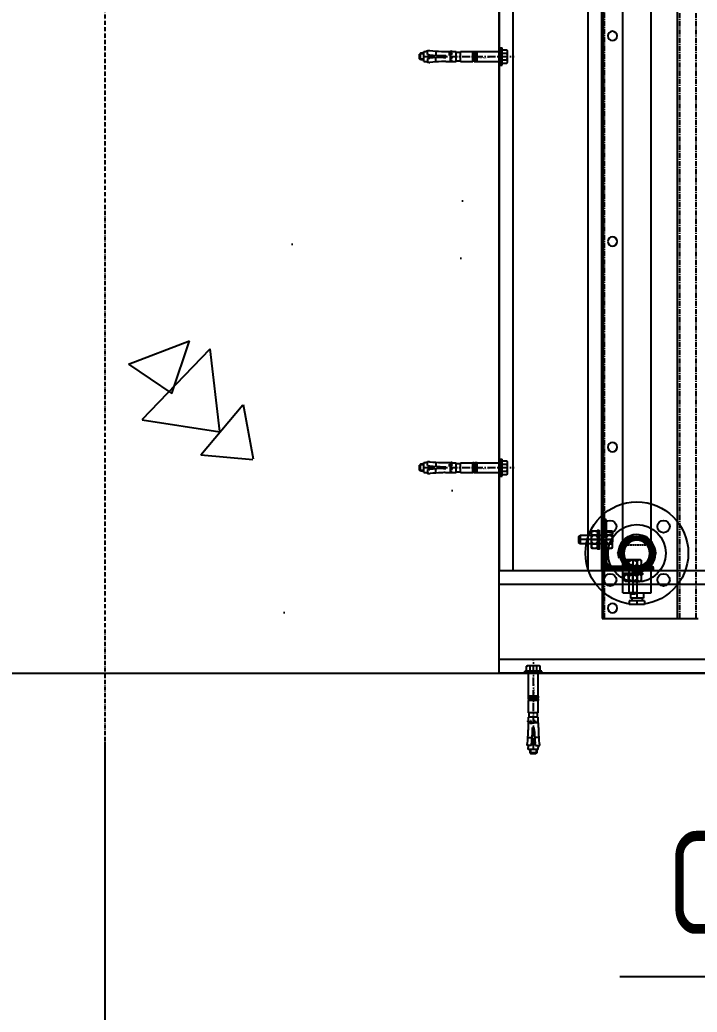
# Model space of a CAD drawing. Header units: millimetres. Extents: x -198529 to 244266, y -64 to 158464.
# Drawn here: x -173769 to -172782, y 118692 to 120141 of the extents above; entities that cross this region are included whole.
import ezdxf

# ---------------------------------------------------------------- set-up
doc = ezdxf.new("R2010")
doc.units = ezdxf.units.MM
for name, pattern in [('ACAD_ISO10W100', [18.5, 12, -3, 0.5, -3]), ('CENTER', [12, 7.5, -1.5, 1.5, -1.5]), ('HIDDEN', [0.2, 0.1, -0.1])]:
    doc.linetypes.add(name, pattern=pattern)
for name, color, linetype in [('0-DCC', 30, 'Continuous'), ('0-DCC-STRUC', 180, 'Continuous'), ('0-DCC-STRUC-T', 4, 'Continuous'), ('3_ALL_AXES', 7, 'Continuous'), ('ANCHOR BOLTS', 4, 'Continuous'), ('ANGEL STEEL_75x75x3.0', 22, 'Continuous'), ('BOLTS', 3, 'Continuous'), ('COIL-BANK', 8, 'Continuous'), ('MITTELLINIEN', 3, 'ACAD_ISO10W100')]:
    doc.layers.add(name, color=color, linetype=linetype)
doc.styles.add('DIM_FONT', font='SIMPLEX', dxfattribs={"width": 0.7, "bigfont": 'GBCBIG'})
doc.styles.add('EDRI-COM', font='tssdeng.shx', dxfattribs={"width": 0.8, "bigfont": 'hztxt.shx'})
doc.dimstyles.new('DIM-1', dxfattribs={"dimtxt": 150, "dimasz": 100, "dimexe": 100, "dimexo": 100, "dimgap": 100, "dimtad": 1, "dimdec": 0, "dimzin": 12, "dimdsep": 46, "dimtxsty": 'DIM_FONT', "dimblk": 'ARCHTICK', "dimcen": 2.5, "dimclrd": 256, "dimclre": 256, "dimclrt": 256, "dimadec": 0, "dimazin": 3, "dimtfac": 1, "dimtdec": 0, "dimtix": 1, "dimtmove": 2, "dimatfit": 3, "dimfxl": 1, "dimlwd": -1, "dimlwe": -1, "dimarcsym": 0})
pattern_1 = [(45, (70645.0448, 93964.8255), (-1.325825215, 1.325825215), [])]

# ---------------------------------------------------------------- blocks, each defined once
blk = doc.blocks.new('A$C2DBF4B5B')
h = blk.add_hatch()
h.set_pattern_fill('ANSI31', color=256, scale=15, style=0)
h.set_pattern_definition(pattern_1)
edge = h.paths.add_edge_path()
edge.add_line((39.5, 75), (10, 75))
edge.add_arc((10, 65), 10, 90, 180)
edge.add_line((0, 65), (0, 35.5))
edge.add_line((0, 35.5), (6, 35.5))
edge.add_line((6, 35.5), (6, 60))
edge.add_arc((15, 60), 9, 90, 180, ccw=False)
edge.add_line((15, 69), (39.5, 69))
edge.add_line((39.5, 69), (39.5, 75))
h = blk.add_hatch()
h.set_pattern_fill('ANSI31', color=256, scale=15, style=0)
h.set_pattern_definition(pattern_1)
edge = h.paths.add_edge_path()
edge.add_line((50.5, 69), (50.5, 75))
edge.add_line((50.5, 75), (75, 75))
edge.add_line((75, 75), (75, 71))
edge.add_arc((73, 71), 2, -90, 0, ccw=False)
edge.add_line((73, 69), (50.5, 69))
h = blk.add_hatch()
h.set_pattern_fill('ANSI31', color=256, scale=15, style=0)
h.set_pattern_definition(pattern_1)
edge = h.paths.add_edge_path()
edge.add_line((0, 24.5), (6, 24.5))
edge.add_line((6, 24.5), (6, 2))
edge.add_arc((4, 2), 2, -90, 0, ccw=False)
edge.add_line((4, 0), (0, 0))
edge.add_line((0, 0), (0, 24.5))
for p, q in [((39.5, 75), (10, 75)), ((50.5, 75), (39.5, 75)), ((39.5, 75), (39.5, 69)), ((50.5, 69), (50.5, 75)), ((50.5, 75), (75, 75)), ((75, 75), (75, 71)), ((0, 35.5), (0, 65)), ((6, 60), (6, 35.5)), ((39.5, 69), (15, 69)), ((50.5, 69), (39.5, 69)), ((73, 69), (50.5, 69)), ((0, 24.5), (0, 35.5)), ((6, 35.5), (0, 35.5)), ((6, 35.5), (6, 24.5)), ((0, 24.5), (6, 24.5)), ((0, 24.5), (0, 0)), ((6, 2), (6, 24.5)), ((0, 0), (4, 0))]:
    blk.add_line(p, q)
at = {"color": 8}
for p, q in [((45, 78.6), (45, 64.7)), ((-3.6, 30), (10.3, 30))]:
    blk.add_line(p, q, dxfattribs=at)
for centre, radius, start, end in [((10, 65), 10, 90, 180), ((15, 60), 9, 90, 180), ((73, 71), 2, 270, 0), ((4, 2), 2, 270, 0)]:
    blk.add_arc(centre, radius, start, end)
blk = doc.blocks.new('A$C4EA80240')
for p, q in [((2.6, 9.7), (1.3, 9.7)), ((2.6, 2.1), (1.3, 2.1)), ((10.2, 9.7), (6.4, 9.7)), ((10.1, 2.1), (6.4, 2.1)), ((7.7, 1.1), (7.7, 10.7)), ((21.6, 9.7), (17.9, 9.7)), ((21.6, 2.1), (17.9, 2.1)), ((20.4, 1.1), (20.4, 10.7)), ((26.7, 2.1), (26.7, 9.7))]:
    blk.add_line(p, q)
at = {"color": 8}
blk.add_line((14, 0), (14, 11.7), dxfattribs=at)
blk.add_lwpolyline([(28, 12.7), (0, 12.7), (0, 10.7), (28, 10.7)], close=True)
blk.add_lwpolyline([(25.5, 2.1), (26.7, 2.1), (25, 1.1), (3.1, 1.1), (1.3, 2.1), (1.3, 9.7), (3.1, 10.7), (25, 10.7), (26.7, 9.7), (25.5, 9.7)])
blk.add_ellipse((4.5, 5.9), major_axis=(0, 4.8), ratio=0.661547)
at = {"extrusion": (0, 0, -1)}
for centre, major_axis, ratio in [((14, 5.9), (6.36, 0), 0.753789), ((23.5, 5.9), (0, 4.8), 0.661547)]:
    blk.add_ellipse(centre, major_axis=major_axis, ratio=ratio, dxfattribs=at)
blk = doc.blocks.new('A$C147C6879')
at = {"layer": 'BOLTS'}
for p, q in [((9.6, 19), (0, 19)), ((8.6, 25.4), (1, 25.4)), ((1, 20.3), (1, 16.6)), ((8.6, 20.3), (8.6, 16.6)), ((9.6, 18.7), (47.6, 18.7)), ((49.6, 16.7), (47.6, 18.7)), ((47.6, 18.7), (47.6, 6.7)), ((49.6, 16.7), (49.6, 8.7)), ((0, 12.7), (47.6, 12.7)), ((9.6, 6.3), (0, 6.3)), ((1, 8.8), (1, 5.1)), ((1, 1.2), (1, 0)), ((8.6, 8.8), (8.6, 5.1)), ((8.6, 1.2), (8.6, 0)), ((9.6, 6.7), (47.6, 6.7)), ((47.6, 6.7), (49.6, 8.7))]:
    blk.add_line(p, q, dxfattribs=at)
blk.add_lwpolyline([(8.6, 24.2), (8.6, 25.4), (9.6, 23.7), (9.6, 1.7), (8.6, 0), (1, 0), (0, 1.7), (0, 23.7), (1, 25.4), (1, 24.2)], dxfattribs=at)
at = {"layer": 'BOLTS', "extrusion": (0, 0, -1)}
for centre, major_axis, ratio in [((4.8, 22.2), (-4.8, 0), 0.661547), ((4.8, 12.7), (0, 6.36), 0.753789)]:
    blk.add_ellipse(centre, major_axis=major_axis, ratio=ratio, dxfattribs=at)
at = {"layer": 'BOLTS'}
blk.add_ellipse((4.8, 3.2), major_axis=(-4.8, 0), ratio=0.661547, dxfattribs=at)
blk = doc.blocks.new('_ArchTick')
at = {"color": 0, "linetype": 'ByBlock', "const_width": 0.4}
blk.add_lwpolyline([(-0.5, -0.5), (0.5, 0.5)], dxfattribs=at)
blk = doc.blocks.new('*D234')
at = {"layer": '0-DCC-STRUC-T', "transparency": 16777216}
for p, q in [((-173645.8, 119087), (-173645.8, 117186.1)), ((-166445.8, 117845.1), (-166445.8, 117186.1)), ((-173645.8, 117286.1), (-166445.8, 117286.1))]:
    blk.add_line(p, q, dxfattribs=at)
at = {"layer": 'Defpoints', "color": 0, "transparency": 16777216}
for p in [(-173645.8, 119187), (-166445.8, 117945.1), (-166445.8, 117286.1)]:
    blk.add_point(p, dxfattribs=at)
at = {"layer": '0-DCC-STRUC-T', "transparency": 16777216, "xscale": 100, "yscale": 100, "zscale": 100, "rotation": 180}
blk.add_blockref('_ArchTick', (-173645.8, 117286.1), dxfattribs=at)
at = {"layer": '0-DCC-STRUC-T', "transparency": 16777216, "xscale": 100, "yscale": 100, "zscale": 100}
blk.add_blockref('_ArchTick', (-166445.8, 117286.1), dxfattribs=at)
at = {"layer": '0-DCC-STRUC-T', "transparency": 16777216, "insert": (-170045.8, 117461.1), "char_height": 150, "attachment_point": 5, "style": 'DIM_FONT'}
blk.add_mtext('7200', dxfattribs=at)
blk = doc.blocks.new('*D244')
at = {"layer": '0-DCC-STRUC-T', "transparency": 16777216}
for p, q in [((-173645.8, 119087), (-173645.8, 117756)), ((-170046, 119087), (-170046, 117756)), ((-173645.8, 117856), (-170046, 117856))]:
    blk.add_line(p, q, dxfattribs=at)
at = {"layer": 'Defpoints', "color": 0, "transparency": 16777216}
for p in [(-173645.8, 119187), (-170046, 119187), (-170046, 117856)]:
    blk.add_point(p, dxfattribs=at)
at = {"layer": '0-DCC-STRUC-T', "transparency": 16777216, "xscale": 100, "yscale": 100, "zscale": 100, "rotation": 180}
blk.add_blockref('_ArchTick', (-173645.8, 117856), dxfattribs=at)
at = {"layer": '0-DCC-STRUC-T', "transparency": 16777216, "xscale": 100, "yscale": 100, "zscale": 100}
blk.add_blockref('_ArchTick', (-170046, 117856), dxfattribs=at)
at = {"layer": '0-DCC-STRUC-T', "transparency": 16777216, "insert": (-171845.9, 118031), "char_height": 150, "attachment_point": 5, "style": 'DIM_FONT'}
blk.add_mtext('3600', dxfattribs=at)
blk = doc.blocks.new('789456123456')
at = {"color": 2, "linetype": 'Continuous'}
blk.add_arc((1013.8, 184.9), 27.2, 255, 195, dxfattribs=at)
at = {"layer": '3_ALL_AXES', "color": 7, "linetype": 'Continuous'}
for centre, radius in [((1013.8, 184.9), 75), ((974.9, 223.7), 9), ((1052.7, 223.7), 9), ((1013.8, 184.9), 42), ((1013.8, 184.9), 24.8), ((974.9, 146), 9), ((1052.7, 146), 9)]:
    blk.add_circle(centre, radius, dxfattribs=at)
blk = doc.blocks.new('400')
blk.add_blockref('789456123456', (0, 0))
blk = doc.blocks.new('DCC2850x2300(右)')
at = {"color": 0, "linetype": 'CENTER'}
for p, q in [((53813, -74478.5), (53813, -72178.5)), ((53837, -74478.5), (53837, -72178.5)), ((53947, -72178.5), (53947, -74478.5)), ((53908.2, -74361.8), (53908.2, -74361.8)), ((53879.8, -74396.6), (53879.7, -74396.7))]:
    blk.add_line(p, q, dxfattribs=at)
at = {"color": 0, "linetype": 'Continuous'}
for p, q in [((53840, -74478.5), (53840, -72178.5)), ((53948.5, -72178.5), (53948.5, -74478.5)), ((53950, -72178.5), (53950, -74478.5)), ((53878.7, -74441.1), (53878.7, -72260.7)), ((53920, -74441.1), (53920, -72260.7)), ((53885.5, -74359.5), (53871.6, -74383.5)), ((53885.5, -74359.5), (53913.2, -74359.5)), ((53899.3, -74359.6), (53899.4, -74359.6)), ((53899.4, -74359.7), (53899.3, -74359.7)), ((53899.4, -74359.7), (53899.3, -74359.7)), ((53899.3, -74359.7), (53899.4, -74359.7)), ((53899.4, -74359.8), (53899.3, -74359.8)), ((53899.3, -74359.8), (53899.4, -74359.8)), ((53899.3, -74359.8), (53899.4, -74359.8)), ((53899.4, -74359.9), (53899.3, -74359.9)), ((53899.3, -74359.9), (53899.4, -74359.9)), ((53899.4, -74360), (53899.3, -74360)), ((53899.4, -74360), (53899.3, -74360)), ((53899.3, -74360), (53899.4, -74360)), ((53899.3, -74360), (53899.4, -74360)), ((53899.4, -74359.6), (53899.4, -74359.6)), ((53899.4, -74359.7), (53899.4, -74359.7)), ((53899.4, -74359.7), (53899.4, -74359.7)), ((53899.4, -74359.7), (53899.4, -74359.7)), ((53899.4, -74359.8), (53899.4, -74359.8)), ((53899.4, -74359.8), (53899.4, -74359.8)), ((53899.4, -74359.8), (53899.4, -74359.8)), ((53899.4, -74359.9), (53899.4, -74359.9)), ((53899.4, -74359.9), (53899.4, -74359.9)), ((53899.4, -74360), (53899.4, -74360)), ((53899.4, -74360), (53899.4, -74360)), ((53899.4, -74360), (53899.4, -74360)), ((53899.4, -74360), (53899.4, -74360)), ((53927.1, -74383.5), (53913.2, -74359.5)), ((53871.6, -74383.5), (53885.5, -74407.5)), ((53876.2, -74378.2), (53876.2, -74378.1)), ((53913.2, -74407.5), (53927.1, -74383.5)), ((53922.5, -74378.1), (53922.5, -74378.2)), ((53922.5, -74388.7), (53922.5, -74388.8)), ((53923.3, -74383.5), (53923.2, -74383.5)), ((53923.2, -74383.5), (53923.2, -74383.5)), ((53880.5, -74397), (53880.5, -74397)), ((53903.8, -74404.8), (53904, -74406.2)), ((53921.5, -74392.1), (53921.5, -74392.1)), ((53913.2, -74407.5), (53885.5, -74407.5)), ((53895.8, -74406.8), (53895.8, -74406.8)), ((53899.3, -74406.9), (53899.4, -74406.9)), ((53899.3, -74406.9), (53899.4, -74406.9)), ((53899.4, -74406.9), (53899.3, -74406.9)), ((53899.4, -74406.9), (53899.3, -74406.9)), ((53899.3, -74407), (53899.4, -74407)), ((53899.4, -74407), (53899.3, -74407)), ((53899.3, -74407.1), (53899.4, -74407.1)), ((53899.4, -74407.1), (53899.3, -74407.1)), ((53899.4, -74407.1), (53899.3, -74407.1)), ((53899.3, -74407.2), (53899.4, -74407.2)), ((53899.3, -74407.2), (53899.4, -74407.2)), ((53899.4, -74407.2), (53899.3, -74407.2)), ((53899.3, -74407.3), (53899.4, -74407.3)), ((53899.4, -74407.3), (53899.3, -74407.3)), ((53899.4, -74407.4), (53899.3, -74407.4)), ((53899.4, -74406.9), (53899.4, -74406.9)), ((53899.4, -74406.9), (53899.4, -74406.9)), ((53899.4, -74406.9), (53899.4, -74406.9)), ((53899.4, -74406.9), (53899.4, -74406.9)), ((53899.4, -74407), (53899.4, -74407)), ((53899.4, -74407), (53899.4, -74407)), ((53899.4, -74407.1), (53899.4, -74407.1)), ((53899.4, -74407.1), (53899.4, -74407.1)), ((53899.4, -74407.1), (53899.4, -74407.1)), ((53899.4, -74407.2), (53899.4, -74407.2)), ((53899.4, -74407.2), (53899.4, -74407.2)), ((53899.4, -74407.2), (53899.4, -74407.2)), ((53899.4, -74407.3), (53899.4, -74407.3)), ((53899.4, -74407.3), (53899.4, -74407.3)), ((53899.4, -74407.4), (53899.4, -74407.4)), ((53920, -74441.1), (53878.7, -74441.1)), ((53889.9, -74441.1), (53889.9, -74449.1)), ((53889.9, -74449.1), (53908.9, -74449.1)), ((53891.9, -74449.1), (53891.9, -74453.1)), ((53899.4, -74441.1), (53899.4, -74449.1)), ((53906.9, -74449.1), (53906.9, -74453.1)), ((53908.9, -74441.1), (53908.9, -74449.1)), ((53888.4, -74453.1), (53888.4, -74458.1)), ((53888.4, -74453.1), (53910.4, -74453.1)), ((53888.4, -74458.1), (53910.4, -74458.1)), ((53899.4, -74453.1), (53899.4, -74458.1)), ((53910.4, -74453.1), (53910.4, -74458.1)), ((53948.5, -74478.5), (53810, -74478.5)), ((53950, -74478.5), (53948.5, -74478.5))]:
    blk.add_line(p, q, dxfattribs=at)
at = {"color": 0, "linetype": 'HIDDEN'}
for p, q in [((53920, -74371.1), (53878.7, -74371.1)), ((53878.7, -74395.7), (53878.7, -74371.2)), ((53920, -74395.7), (53920, -74371.2))]:
    blk.add_line(p, q, dxfattribs=at)
at = {"color": 0, "linetype": 'Continuous'}
for centre, radius in [((53935, -73628.5), 6.75), ((53935, -73928.5), 6.75), ((53935, -74228.5), 6.75), ((53899.4, -74383.5), 21.6), ((53899.4, -74383.5), 19.5), ((53899.4, -74383.5), 19), ((53935, -74463.5), 6.75)]:
    blk.add_circle(centre, radius, dxfattribs=at)
for centre, radius, start, end in [((53899.4, -74383.5), 23.9, 0, 270.0376), ((53899.4, -74383.5), 23.6, 115.6966, 211.3778), ((53899.3, -74383.5), 23.7, 90.0113, 167.0015), ((53899.3, -74383.5), 23.8, 0.0189, 89.9445), ((53899.3, -74383.5), 23.8, 12.9477, 89.9426), ((53899.3, -74383.5), 23.4, 86.376, 89.9383), ((53899.3, -74383.5), 23.2, 57.3478, 89.9727), ((53899.3, -74383.5), 23.4, 82.2417, 86.3774), ((53899.3, -74383.5), 23.4, 78.1412, 82.2387), ((53899.3, -74383.5), 23.4, 74.2337, 78.1405), ((53899.3, -74383.5), 23.4, 70.0998, 74.2322), ((53899.4, -74383.4), 23.4, 67.7232, 70.0999), ((53899.4, -74383.4), 23.4, 66.3349, 67.7228), ((53899.3, -74383.5), 23.4, 65.4834, 67.7213), ((53899.4, -74383.5), 23.8, 175.802, 184.1179), ((53899.4, -74383.5), 23.8, 167.1517, 175.5565), ((53899.4, -74383.5), 23.7, 175.5625, 175.7965), ((53899.4, -74383.5), 23.7, 184.1234, 184.3739), ((53899.4, -74383.5), 23.8, 184.3798, 192.732), ((53899.4, -74383.5), 23.7, 192.7372, 192.9273), ((53899.4, -74383.5), 23.8, 192.9337, 201.379), ((53899.4, -74383.5), 23.9, 270.013, 359.9788), ((53899.4, -74383.5), 23.8, 270.0156, 359.9788), ((53899.4, -74383.5), 23.8, 270.013, 359.9814), ((53899.3, -74383.4), 23.8, 338.7213, 347.0889), ((53899.3, -74383.5), 23.8, 4.4316, 12.8119), ((53899.3, -74383.5), 23.8, 347.2355, 355.5559), ((53899.3, -74383.5), 23.8, 4.1619, 4.4257), ((53899.3, -74383.5), 23.8, 355.5617, 355.8333), ((53899.3, -74383.5), 23.8, 355.8388, 4.1564), ((53899.4, -74383.4), 23.8, 201.4023, 213.8428), ((53899.4, -74383.5), 23.5, 207.8488, 269.9356), ((53899.4, -74383.5), 23.4, 207.8505, 269.9384), ((53899.4, -74383.5), 23.5, 207.8421, 269.9385), ((53899.4, -74383.5), 23.4, 207.8542, 269.9354), ((53899.4, -74383.5), 23.4, 207.8565, 269.9382), ((53899.4, -74383.5), 23.3, 207.8711, 215.5287), ((53899.4, -74383.5), 23.2, 207.8684, 269.9746), ((53899.4, -74383.5), 23.3, 207.8615, 269.9747), ((53899.4, -74383.5), 23.3, 207.8632, 269.9747), ((53899.4, -74383.5), 23.2, 207.8958, 281.6258), ((53899.4, -74383.5), 23.6, 211.3727, 213.8468), ((53899.3, -74383.5), 23.6, 212.2852, 213.8477), ((53899.4, -74383.5), 23.9, 213.8801, 269.9405), ((53899.4, -74383.5), 23.8, 213.8732, 269.9378), ((53899.4, -74383.5), 23.8, 213.8719, 269.9404), ((53899.4, -74383.5), 23.7, 213.8635, 269.9376), ((53899.4, -74383.5), 23.7, 213.8627, 269.9402), ((53899.4, -74383.5), 23.7, 213.8499, 269.9357), ((53899.3, -74383.5), 23.6, 213.848, 215.8256), ((53899.4, -74383.5), 23.6, 213.8501, 269.938), ((53899.4, -74383.5), 23.6, 213.8467, 216.9471), ((53899.4, -74383.5), 23.7, 215.8239, 262.9771), ((53899.4, -74383.5), 23.3, 215.682, 223.0866), ((53899.3, -74383.5), 23.6, 216.9477, 219.7047), ((53899.4, -74383.5), 23.6, 219.7071, 225.3926), ((53899.4, -74383.5), 23.3, 223.0896, 223.6237), ((53899.4, -74383.5), 23.3, 223.6275, 230.9073), ((53899.4, -74383.5), 23.6, 225.394, 228.0854), ((53899.4, -74383.5), 23.6, 228.0881, 233.8684), ((53899.4, -74383.5), 23.3, 230.9108, 238.7931), ((53899.4, -74383.5), 23.6, 233.8697, 236.3827), ((53899.4, -74383.5), 23.6, 236.3857, 242.4757), ((53899.4, -74383.5), 23.3, 238.7974, 239.1357), ((53899.4, -74383.5), 23.2, 239.1354, 269.9728), ((53899.4, -74383.5), 23.6, 242.4773, 244.7234), ((53899.4, -74383.4), 23.6, 244.7274, 251.399), ((53899.4, -74383.5), 23.6, 251.4009, 253.0573), ((53899.4, -74383.4), 23.6, 253.0624, 261.3296), ((53899.4, -74383.5), 23.7, 270.0103, 338.663), ((53899.4, -74383.4), 23.3, 269.9865, 281.5847), ((53899.4, -74383.4), 23.3, 269.9868, 281.5836), ((53899.4, -74383.4), 23.2, 269.9865, 281.5809), ((53899.4, -74383.5), 23.1, 281.5981, 283.7266), ((53899.3, -74383.4), 23.4, 281.6289, 295.5801), ((53899.4, -74383.4), 23.6, 261.4188, 269.9291), ((53899.4, -74383.4), 23.7, 262.9798, 269.9334), ((53899.4, -74383.4), 23.4, 269.9867, 281.5868), ((53899.4, -74383.4), 23.4, 269.9869, 281.5872)]:
    blk.add_arc(centre, radius, start, end, dxfattribs=at)
for points, knots in [([(53879.5, -74396.8), (53878.4, -74395), (53876.4, -74391.1), (53875.2, -74384.7), (53875.8, -74378.2), (53878, -74372.1), (53881.8, -74366.8), (53886.9, -74362.8), (53892.9, -74360.2), (53897.2, -74359.6), (53899.3, -74359.6)], [0, 0, 0, 0, 0.125, 0.25, 0.375, 0.5, 0.625, 0.75, 0.874999, 1, 1, 1, 1]), ([(53899.3, -74359.7), (53897.2, -74359.7), (53892.9, -74360.3), (53886.9, -74362.8), (53881.9, -74366.9), (53878.1, -74372.1), (53875.8, -74378.2), (53875.3, -74384.7), (53876.5, -74391.1), (53878.4, -74395), (53879.6, -74396.7)], [0, 0, 0, 0, 0.125001, 0.250001, 0.374999, 0.499999, 0.624999, 0.749999, 0.875, 1, 1, 1, 1]), ([(53899.3, -74359.7), (53897.2, -74359.7), (53892.9, -74360.3), (53887, -74362.9), (53881.9, -74366.9), (53878.2, -74372.2), (53875.9, -74378.2), (53875.4, -74384.7), (53876.6, -74391.1), (53878.5, -74394.9), (53879.6, -74396.7)], [0, 0, 0, 0, 0.125, 0.25, 0.375, 0.5, 0.625, 0.75, 0.875, 1, 1, 1, 1]), ([(53879.6, -74396.7), (53878.4, -74395), (53876.5, -74391.1), (53875.3, -74384.7), (53875.9, -74378.2), (53878.1, -74372.2), (53881.9, -74366.9), (53887, -74362.8), (53892.9, -74360.3), (53897.2, -74359.7), (53899.3, -74359.7)], [0, 0, 0, 0, 0.125, 0.25, 0.375, 0.5, 0.625, 0.75, 0.874999, 1, 1, 1, 1]), ([(53879.4, -74396.1), (53877.6, -74393.3), (53875.2, -74386.7), (53876.1, -74376.2), (53881.2, -74367.2), (53886.9, -74363.1), (53890, -74361.7)], [0, 0, 0, 0, 0.250009, 0.500007, 0.750006, 1, 1, 1, 1]), ([(53899.3, -74359.8), (53897.2, -74359.8), (53892.9, -74360.4), (53887, -74362.9), (53882, -74367), (53878.2, -74372.2), (53876, -74378.3), (53875.4, -74384.7), (53876.6, -74391), (53878.5, -74394.9), (53879.7, -74396.7)], [0, 0, 0, 0, 0.125, 0.249999, 0.374998, 0.499998, 0.624998, 0.749999, 0.875, 1, 1, 1, 1]), ([(53899.3, -74359.9), (53897.2, -74359.9), (53893, -74360.5), (53887.1, -74363), (53882, -74367), (53878.3, -74372.2), (53876, -74378.3), (53875.5, -74384.7), (53876.7, -74391), (53878.6, -74394.9), (53879.8, -74396.6)], [0, 0, 0, 0, 0.125003, 0.250005, 0.375003, 0.500003, 0.625002, 0.75, 0.874999, 1, 1, 1, 1]), ([(53899.3, -74360), (53896.3, -74360), (53890.1, -74361.2), (53882.3, -74366.4), (53877.1, -74374.2), (53875.2, -74383.5), (53877.1, -74392.7), (53882.3, -74400.5), (53890.1, -74405.8), (53896.3, -74407), (53899.3, -74407)], [0, 0, 0, 0, 0.125, 0.249999, 0.374999, 0.499998, 0.624997, 0.749998, 0.874999, 1, 1, 1, 1]), ([(53899.3, -74360), (53895.4, -74360), (53887.3, -74362.1), (53878.4, -74370.8), (53874.9, -74382.8), (53876.8, -74390.9), (53878.6, -74394.4)], [0, 0, 0, 0, 0.249999, 0.499997, 0.749998, 1, 1, 1, 1]), ([(53878.6, -74394.5), (53876.7, -74390.9), (53874.8, -74382.8), (53878.3, -74370.8), (53887.2, -74362.1), (53895.4, -74360), (53899.3, -74360)], [0, 0, 0, 0, 0.250002, 0.500002, 0.750001, 1, 1, 1, 1]), ([(53878.6, -74394.4), (53876.8, -74390.9), (53874.9, -74382.8), (53878.4, -74370.8), (53887.3, -74362.2), (53895.4, -74360), (53899.3, -74360)], [0, 0, 0, 0, 0.250001, 0.500002, 0.750001, 1, 1, 1, 1]), ([(53899.4, -74360.1), (53895.4, -74360.1), (53887.3, -74362.2), (53878.4, -74370.9), (53874.9, -74382.8), (53876.8, -74390.9), (53878.7, -74394.4)], [0, 0, 0, 0, 0.249998, 0.499998, 0.749999, 1, 1, 1, 1]), ([(53878.7, -74394.4), (53876.9, -74390.9), (53874.9, -74382.8), (53878.5, -74370.9), (53887.3, -74362.2), (53895.4, -74360.1), (53899.4, -74360.1)], [0, 0, 0, 0, 0.250002, 0.500003, 0.750002, 1, 1, 1, 1]), ([(53899.4, -74360.2), (53895.4, -74360.2), (53887.4, -74362.3), (53878.5, -74370.9), (53875, -74382.8), (53876.9, -74390.9), (53878.8, -74394.4)], [0, 0, 0, 0, 0.249997, 0.499997, 0.749998, 1, 1, 1, 1]), ([(53899.4, -74360.2), (53895.4, -74360.2), (53887.4, -74362.3), (53878.6, -74371), (53875.1, -74382.8), (53877, -74390.9), (53878.8, -74394.3)], [0, 0, 0, 0, 0.249999, 0.499998, 0.749998, 1, 1, 1, 1]), ([(53878.8, -74394.4), (53876.9, -74390.9), (53875, -74382.8), (53878.5, -74370.9), (53887.4, -74362.3), (53895.4, -74360.2), (53899.4, -74360.2)], [0, 0, 0, 0, 0.250002, 0.500002, 0.75, 1, 1, 1, 1]), ([(53878.8, -74394.3), (53877, -74390.9), (53875.1, -74382.8), (53878.6, -74371), (53887.4, -74362.3), (53895.4, -74360.3), (53899.4, -74360.3)], [0, 0, 0, 0, 0.250001, 0.500002, 0.750001, 1, 1, 1, 1]), ([(53899.4, -74360.9), (53895.5, -74360.8), (53887.5, -74362.8), (53878.8, -74371.2), (53875.3, -74382.9), (53877.1, -74390.9), (53878.9, -74394.3)], [0, 0, 0, 0, 0.249951, 0.499935, 0.749949, 1, 1, 1, 1]), ([(53899.4, -74407.2), (53902.5, -74407.2), (53908.7, -74405.9), (53916.6, -74400.6), (53921.8, -74392.8), (53923.7, -74383.5), (53921.8, -74374.2), (53916.6, -74366.3), (53908.7, -74361), (53902.5, -74359.8), (53899.4, -74359.7)], [0, 0, 0, 0, 0.125, 0.249999, 0.374999, 0.499998, 0.624997, 0.749998, 0.874999, 1, 1, 1, 1]), ([(53899.4, -74407.2), (53902.5, -74407.2), (53908.7, -74406), (53916.6, -74400.7), (53921.9, -74392.8), (53923.8, -74383.5), (53921.9, -74374.1), (53916.6, -74366.2), (53908.7, -74360.9), (53902.5, -74359.7), (53899.4, -74359.7)], [0, 0, 0, 0, 0.124999, 0.249998, 0.374997, 0.499997, 0.624997, 0.749998, 0.874999, 1, 1, 1, 1]), ([(53904, -74406.2), (53906.8, -74405.7), (53912.2, -74403.5), (53918.5, -74397.5), (53922.3, -74389.7), (53923, -74381), (53920.6, -74372.7), (53915.3, -74365.8), (53907.9, -74361.2), (53902.2, -74360.2), (53899.4, -74360.2)], [0, 0, 0, 0, 0.124998, 0.249997, 0.374996, 0.499997, 0.624998, 0.749999, 0.874999, 1, 1, 1, 1]), ([(53904, -74406.2), (53906.8, -74405.6), (53912.2, -74403.4), (53918.5, -74397.5), (53922.3, -74389.7), (53923, -74381.1), (53920.5, -74372.7), (53915.3, -74365.8), (53907.9, -74361.3), (53902.2, -74360.2), (53899.4, -74360.2)], [0, 0, 0, 0, 0.124997, 0.249997, 0.374997, 0.499997, 0.624997, 0.749998, 0.874999, 1, 1, 1, 1]), ([(53899.4, -74360.2), (53902.2, -74360.2), (53907.9, -74361.3), (53915.3, -74365.8), (53920.6, -74372.7), (53923, -74381), (53922.3, -74389.7), (53918.5, -74397.5), (53912.2, -74403.5), (53906.8, -74405.7), (53904, -74406.2)], [0, 0, 0, 0, 0.125, 0.250001, 0.375002, 0.500002, 0.625002, 0.750002, 0.875002, 1, 1, 1, 1]), ([(53903.8, -74404.8), (53906.4, -74404.3), (53910.3, -74402.8), (53914.6, -74399.5), (53918.2, -74395.4), (53921.3, -74389.1), (53921.9, -74380.9), (53919.6, -74372.9), (53914.6, -74366.3), (53907.5, -74361.9), (53902.1, -74360.9), (53899.4, -74360.9)], [0, 0, 0, 0, 0.124911, 0.18764, 0.250369, 0.375294, 0.500223, 0.625158, 0.750099, 0.875046, 1, 1, 1, 1]), ([(53908.3, -74361.5), (53910.8, -74362.6), (53915.5, -74365.5), (53920.6, -74372), (53923.2, -74379.8), (53923.1, -74388.1), (53920.1, -74395.8), (53914.7, -74402.1), (53907.5, -74406.2), (53902.1, -74407.1), (53899.4, -74407.1)], [0, 0, 0, 0, 0.125001, 0.250002, 0.375002, 0.500003, 0.625001, 0.750001, 0.875001, 1, 1, 1, 1]), ([(53899.4, -74407), (53902.1, -74407), (53907.5, -74406.1), (53914.6, -74402), (53920, -74395.8), (53922.9, -74388.1), (53923.1, -74379.9), (53920.5, -74372.1), (53915.4, -74365.6), (53910.8, -74362.7), (53908.3, -74361.6)], [0, 0, 0, 0, 0.124999, 0.249999, 0.374999, 0.499998, 0.624999, 0.749998, 0.874999, 1, 1, 1, 1]), ([(53899.4, -74407.1), (53902.1, -74407.1), (53907.5, -74406.1), (53914.7, -74402.1), (53920.1, -74395.8), (53923, -74388.1), (53923.2, -74379.8), (53920.6, -74372), (53915.5, -74365.5), (53910.8, -74362.6), (53908.3, -74361.6)], [0, 0, 0, 0, 0.125, 0.249999, 0.374999, 0.499998, 0.624999, 0.749999, 0.875, 1, 1, 1, 1]), ([(53908.3, -74361.6), (53910.8, -74362.6), (53915.5, -74365.5), (53920.6, -74372), (53923.2, -74379.9), (53923, -74388.1), (53920, -74395.8), (53914.7, -74402), (53907.5, -74406.1), (53902.1, -74407.1), (53899.4, -74407.1)], [0, 0, 0, 0, 0.125, 0.250001, 0.375001, 0.500001, 0.625001, 0.750001, 0.875001, 1, 1, 1, 1]), ([(53899.4, -74406.9), (53902.1, -74406.9), (53907.5, -74406), (53914.6, -74401.9), (53919.9, -74395.7), (53922.9, -74388.1), (53923, -74379.9), (53920.4, -74372.1), (53915.4, -74365.6), (53910.7, -74362.7), (53908.3, -74361.7)], [0, 0, 0, 0, 0.124998, 0.249998, 0.374998, 0.499998, 0.624999, 0.749999, 0.875, 1, 1, 1, 1]), ([(53908.3, -74361.7), (53910.7, -74362.7), (53915.4, -74365.7), (53920.4, -74372.1), (53923, -74379.9), (53922.9, -74388.1), (53919.9, -74395.7), (53914.6, -74401.9), (53907.5, -74406), (53902.1, -74406.9), (53899.4, -74406.9)], [0, 0, 0, 0, 0.125001, 0.250002, 0.375002, 0.500002, 0.625001, 0.750001, 0.875, 1, 1, 1, 1]), ([(53908.3, -74361.7), (53910.8, -74362.7), (53915.4, -74365.6), (53920.5, -74372.1), (53923.1, -74379.9), (53922.9, -74388.1), (53920, -74395.8), (53914.6, -74402), (53907.5, -74406.1), (53902.1, -74407), (53899.4, -74407)], [0, 0, 0, 0, 0.125001, 0.250001, 0.375001, 0.500002, 0.625002, 0.750002, 0.875001, 1, 1, 1, 1]), ([(53899.4, -74406.9), (53902, -74406.9), (53907.4, -74405.9), (53914.5, -74401.9), (53919.9, -74395.7), (53922.8, -74388.1), (53923, -74379.9), (53920.4, -74372.1), (53915.3, -74365.7), (53910.7, -74362.8), (53908.2, -74361.8)], [0, 0, 0, 0, 0.124999, 0.249999, 0.374999, 0.499998, 0.624999, 0.749999, 0.874999, 1, 1, 1, 1]), ([(53904.1, -74406.3), (53906.5, -74405.8), (53911.2, -74404), (53917, -74399.3), (53921.1, -74393), (53923, -74385.7), (53922.5, -74378.1), (53919.7, -74371.2), (53914.8, -74365.4), (53910.5, -74362.8), (53908.2, -74361.8)], [0, 0, 0, 0, 0.124998, 0.249999, 0.375, 0.499998, 0.624999, 0.749998, 0.874999, 1, 1, 1, 1]), ([(53908.7, -74362), (53910.8, -74362.9), (53914.7, -74365.4), (53919.2, -74370.5), (53922.1, -74376.7), (53923.1, -74383.5), (53922.1, -74390.3), (53919.2, -74396.5), (53914.6, -74401.7), (53910.7, -74404.1), (53908.6, -74405)], [0, 0, 0, 0, 0.125005, 0.250005, 0.375004, 0.500004, 0.625003, 0.750001, 0.875001, 1, 1, 1, 1]), ([(53909, -74362.2), (53911, -74363.1), (53914.8, -74365.5), (53919.2, -74370.6), (53922, -74376.6), (53923, -74383.2), (53922.1, -74389.8), (53919.4, -74396), (53915.1, -74401.1), (53911.4, -74403.5), (53909.4, -74404.5)], [0, 0, 0, 0, 0.125, 0.250001, 0.375001, 0.500002, 0.625002, 0.75, 0.875001, 1, 1, 1, 1]), ([(53911.9, -74363.9), (53913.8, -74365.1), (53917.2, -74368.1), (53920.9, -74373.9), (53922.7, -74380.5), (53922.6, -74387.3), (53920.5, -74393.8), (53916.6, -74399.4), (53911.3, -74403.7), (53907, -74405.4), (53904.9, -74406)], [0, 0, 0, 0, 0.125, 0.250002, 0.375, 0.499998, 0.624996, 0.749995, 0.874993, 1, 1, 1, 1])]:
    blk.add_open_spline(points, degree=3, knots=knots, dxfattribs=at)
for points in [[(53889.1, -74362.2), (53892.3, -74360.7), (53895.9, -74359.9), (53899.3, -74359.9)], [(53890, -74361.7), (53892.9, -74360.5), (53896.2, -74359.8), (53899.3, -74359.8)], [(53908.3, -74361.6), (53905.5, -74360.4), (53902.4, -74359.8), (53899.4, -74359.8)], [(53899.4, -74359.8), (53902.4, -74359.8), (53905.5, -74360.4), (53908.3, -74361.6)], [(53899.4, -74359.8), (53902.4, -74359.8), (53905.5, -74360.4), (53908.3, -74361.5)], [(53908.3, -74361.6), (53905.5, -74360.5), (53902.4, -74359.9), (53899.4, -74359.9)], [(53899.4, -74359.9), (53902.4, -74359.9), (53905.5, -74360.5), (53908.3, -74361.7)], [(53908.3, -74361.7), (53905.5, -74360.6), (53902.4, -74360), (53899.4, -74360)], [(53908.2, -74361.8), (53905.4, -74360.6), (53902.4, -74360), (53899.4, -74360)], [(53899.4, -74360), (53902.4, -74360), (53905.5, -74360.6), (53908.3, -74361.7)], [(53908.2, -74361.8), (53905.4, -74360.7), (53902.4, -74360.1), (53899.4, -74360.1)], [(53899.4, -74360.1), (53902.4, -74360.1), (53905.4, -74360.7), (53908.2, -74361.9)], [(53908.6, -74405), (53905.7, -74406.2), (53902.5, -74406.9), (53899.4, -74406.9)]]:
    blk.add_open_spline(points, degree=3, dxfattribs=at)
at = {"color": 0, "xscale": -1}
blk.add_blockref('400', (54913.2, -74568.3), dxfattribs=at)
blk = doc.blocks.new('H10_40')
for p, q in [((-116.5, 5), (-118, 3.5)), ((-118, -3.5), (-118, 3.5)), ((-111.6, 4.1), (-117.4, 4.1)), ((-111.6, 5), (-116.5, 5)), ((-116.5, -5), (-116.5, 5)), ((-111.6, -7.2), (-111.6, 7.5)), ((-111.6, 7.5), (-108.8, 7.5)), ((-106.1, 2.9), (-106.1, 9.2)), ((-103.7, 2.6), (-102.6, 2.5)), ((-103.6, 8.8), (-102.6, 8.7)), ((-97.4, -1.8), (-97.4, 1.8)), ((-94.2, 7.9), (-94.2, 1.8)), ((-82.8, 1.4), (-79.4, 1.4)), ((-79.4, 7.3), (-72.6, 7.3)), ((-79.4, -1.4), (-79.4, 1.4)), ((-74, 1.6), (-74, 5.3)), ((-74, 5.3), (-72.6, 5.3)), ((-74, 1.6), (-72.6, 1.6)), ((-71.1, 7.9), (-72.6, 7.1)), ((-71.1, 7.7), (-72.6, 6.9)), ((-72.6, 5.3), (-72.6, 7.3)), ((-72.6, 7.2), (-72.3, 7.2)), ((-72.6, 6.9), (-70.1, 6.9)), ((-71.1, 4.4), (-72.6, 3.9)), ((-72.6, 3.3), (-72.6, 3.9)), ((-71.1, 3.7), (-72.6, 3.3)), ((-72.6, 3.3), (-70.1, 3.3)), ((-72.6, -7.2), (-72.6, 1.6)), ((-71.1, 7.9), (-70.1, 7.9)), ((-71.1, 7.7), (-71.1, 7.9)), ((-71.1, 7.7), (-70.1, 7.7)), ((-71.1, 4.4), (-70.1, 4.4)), ((-71.1, 3.7), (-71.1, 4.4)), ((-71.1, 3.7), (-70.1, 3.7)), ((-70.1, 6.9), (-70.1, 7.9)), ((-70.1, 7.2), (-64.5, 7.2)), ((-70.1, 3.3), (-70.1, 4.4)), ((-64.5, -7.2), (-64.5, 7.2)), ((-64.5, 6.2), (-58, 6.2)), ((-58, 7.2), (-40, 7.2)), ((-58, -7.2), (-58, 7.2)), ((-40, -7.2), (-40, 7.2)), ((-38.3, 7), (-40, 7)), ((-38.3, 7.2), (0, 7.2)), ((-38.3, 7.2), (-38.3, -7.2)), ((0, -12.5), (0, 12.5)), ((0, 12.5), (2.5, 12.5)), ((0, 0), (0, 0)), ((2.5, -12.5), (2.5, 12.5)), ((2.5, 9.8), (9.7, 9.8)), ((2.5, 4.9), (9.7, 4.9)), ((9.7, 9.8), (10.5, 8.5)), ((10.5, -8.5), (10.5, 8.5)), ((-116.5, -5), (-118, -3.5)), ((-111.6, -4.1), (-117.4, -4.1)), ((-111.6, -5), (-116.5, -5)), ((-111.6, -7.2), (-108.8, -7.2)), ((-106.1, -2.9), (-106.1, -9.2)), ((-103.7, -2.6), (-102.6, -2.5)), ((-103.6, -8.8), (-102.6, -8.7)), ((-94.2, -7.9), (-94.2, -1.8)), ((-82.8, -1.4), (-79.4, -1.4)), ((-79.4, -7.3), (-72.6, -7.3)), ((-72.6, -1.5), (-70.1, -1.5)), ((-72.6, -1.5), (-71.1, -1.7)), ((-72.6, -2.2), (-71.1, -2.5)), ((-72.6, -6), (-71.1, -6.8)), ((-72.6, -6), (-70.1, -6)), ((-72.6, -6.4), (-71.1, -7.2)), ((-72.6, -7.2), (-64.5, -7.2)), ((-71.1, -1.7), (-70.1, -1.7)), ((-71.1, -2.5), (-71.1, -1.7)), ((-71.1, -2.5), (-70.1, -2.5)), ((-71.1, -6.8), (-70.1, -6.8)), ((-71.1, -7.2), (-71.1, -6.8)), ((-71.1, -7.2), (-70.1, -7.2)), ((-70.1, -2.5), (-70.1, -1.5)), ((-70.1, -7.2), (-70.1, -6)), ((-64.5, -6.2), (-58, -6.2)), ((-58, -7.2), (-40, -7.2)), ((-38.3, -7), (-40, -7)), ((-38.3, -7.2), (0, -7.2)), ((0, -12.5), (2.5, -12.5)), ((2.5, -4.9), (9.7, -4.9)), ((2.5, -9.8), (9.7, -9.8)), ((9.7, -9.8), (10.5, -8.5))]:
    blk.add_line(p, q)
at = {"color": 1}
for p, q in [((-36.7, -7), (-36.7, 7)), ((-33.7, 7), (-36.7, 7)), ((-36.2, 5.5), (-36.2, 6.5)), ((-34.2, 6.5), (-36.2, 6.5)), ((-34.2, 5.5), (-36.2, 5.5)), ((-36.2, 1.1), (-36.2, 5.2)), ((-35.4, 5.2), (-36.2, 5.2)), ((-35.4, 1.1), (-36.2, 1.1)), ((-35.4, 3.7), (-35.4, 5.2)), ((-34.2, 3.7), (-35.4, 3.7)), ((-34.2, 2.7), (-35.4, 2.7)), ((-35.4, 1.1), (-35.4, 2.7)), ((-34.2, 1.8), (-35.1, 1.8)), ((-35.1, 1.8), (-35.1, -0.1)), ((-34.2, 5.5), (-34.2, 6.5)), ((-34.2, 2.7), (-34.2, 3.7)), ((-34.2, -1.1), (-34.2, 1.8)), ((-34, 7.2), (-33.9, 7.2)), ((-33.7, -7), (-33.7, 7)), ((-33.7, -7), (-36.7, -7)), ((-36.2, -1.1), (-36.2, -0.1)), ((-35.1, -0.1), (-36.2, -0.1)), ((-34.2, -1.1), (-36.2, -1.1)), ((-36.2, -2.3), (-36.2, -1.4)), ((-34.2, -1.4), (-36.2, -1.4)), ((-34.2, -2.3), (-36.2, -2.3)), ((-34.2, -2.6), (-36.2, -2.6)), ((-36.2, -3.5), (-36.2, -2.6)), ((-35.6, -3.5), (-36.2, -3.5)), ((-36.2, -6.5), (-36.2, -5.5)), ((-35.6, -5.5), (-36.2, -5.5)), ((-34.2, -6.5), (-36.2, -6.5)), ((-35.6, -5.5), (-35.6, -3.5)), ((-34.8, -3.5), (-34.2, -3.5)), ((-34.8, -5.5), (-34.8, -3.5)), ((-34.2, -5.5), (-34.8, -5.5)), ((-34.2, -2.3), (-34.2, -1.4)), ((-34.2, -3.5), (-34.2, -2.6)), ((-34.2, -6.5), (-34.2, -5.5))]:
    blk.add_line(p, q, dxfattribs=at)
for centre, radius, start, end in [((-108.8, -21.3), 28.8, 84.5741, 90), ((-81.1, 192.6), 185.2, 262.2409, 263.019), ((-82.4, 192.6), 191.2, 262.8882, 263.6179), ((-81.1, 192.6), 185.2, 263.317, 268.5899), ((-82.4, 192.6), 191.2, 263.934, 269.8976), ((-81.1, 57.1), 49.8, 264.7484, 271.9185), ((6.2, 7.3), 4.3, 325.4349, 30), ((-5.7, 0), 16.2, 342.412, 17.588), ((-108.8, 21.5), 28.8, 270, 275.4259), ((-82.4, -192.6), 191.2, 96.3821, 97.1118), ((-81.1, -192.6), 185.2, 96.981, 97.7591), ((-82.4, -192.6), 191.2, 90.1024, 96.066), ((-81.1, -192.6), 185.2, 91.4101, 96.683), ((-81.1, -57.1), 49.8, 88.0815, 95.2516), ((6.2, -7.3), 4.3, 330, 34.5651)]:
    blk.add_arc(centre, radius, start, end)
at = {"layer": 'MITTELLINIEN', "color": 8}
blk.add_line((-111.3, 0), (20.3, 0), dxfattribs=at)
at = {"color": 1}
blk.add_text('HSL M10/40', height=2, dxfattribs=at).set_placement((-31.6, -2.6))

msp = doc.modelspace()

# ---------------------------------------------------------------- hatches: boundary and pattern name
at = {"transparency": 33554687}
h = msp.add_hatch(dxfattribs=at)
h.set_pattern_fill('AR-CONC', color=252, scale=5)
h.paths.add_polyline_path([(-174270.8, 119187), (-173070.8, 119187), (-173070.8, 125287), (-174270.8, 125287)])

# ---------------------------------------------------------------- linework, layer by layer
at = {"layer": '0-DCC-STRUC'}
for points in [[(-173070.8, 121497), (-173070.8, 119337), (-172920.8, 119337), (-172920.8, 121497)], [(-173050.8, 121497), (-173050.8, 119337), (-172940.8, 119337), (-172940.8, 121497)], [(-167070.7, 119187), (-173070.8, 119187), (-173070.8, 119337), (-167070.7, 119337)], [(-167070.7, 119207), (-173070.8, 119207), (-173070.8, 119317), (-167070.7, 119317)]]:
    msp.add_lwpolyline(points, close=True, dxfattribs=at)
at = {"layer": '0-DCC-STRUC-T'}
msp.add_line((-172894.7, 118744.6), (-171492, 118744.6), dxfattribs=at)
at = {"layer": 'ANCHOR BOLTS', "linetype": 'ACAD_ISO10W100', "ltscale": 0.5}
msp.add_line((-173645.8, 126651), (-173645.8, 116984), dxfattribs=at)
at = {"layer": 'COIL-BANK'}
msp.add_line((-177509, 119187), (-157362.6, 119187), dxfattribs=at)
msp.add_lwpolyline([(-174270.8, 119187), (-173070.8, 119187), (-173070.8, 125287), (-174270.8, 125287)], close=True, dxfattribs=at)

# ---------------------------------------------------------------- block references
at = {"layer": '0-DCC', "xscale": -1}
msp.add_blockref('DCC2850x2300(右)', (-118970.5, 193745.5), dxfattribs=at)
at = {"layer": 'ANCHOR BOLTS'}
for p in [(-173069, 120087), (-173069, 119487)]:
    msp.add_blockref('H10_40', p, dxfattribs=at)
at = {"layer": 'ANCHOR BOLTS', "rotation": 90}
msp.add_blockref('H10_40', (-173020.8, 119187.4), dxfattribs=at)
at = {"layer": 'ANGEL STEEL_75x75x3.0', "rotation": 90}
msp.add_blockref('A$C2DBF4B5B', (-172845.8, 119337), dxfattribs=at)
at = {"layer": 'BOLTS', "xscale": -1}
msp.add_blockref('A$C147C6879', (-172905.2, 119369.3), dxfattribs=at)
at = {"layer": 'BOLTS', "color": 2, "xscale": -1, "rotation": 270}
msp.add_blockref('A$C4EA80240', (-172937.5, 119368), dxfattribs=at)
at = {"layer": 'BOLTS', "xscale": -1, "rotation": 90}
msp.add_blockref('A$C147C6879', (-172863.1, 119352.6), dxfattribs=at)
at = {"layer": 'BOLTS', "color": 2, "xscale": -1}
msp.add_blockref('A$C4EA80240', (-172861.8, 119320.3), dxfattribs=at)

# ---------------------------------------------------------------- texts
at = {"layer": '0-DCC-STRUC-T', "style": 'EDRI-COM', "width": 0.8}
msp.add_text('C150X75X20X2.5', height=150, dxfattribs=at).set_placement((-172826, 118806.5))

# ---------------------------------------------------------------- dimensions: what is measured, and where the dimension line sits
at = {"layer": '0-DCC-STRUC-T'}
for base, p2, picture, middle in [((-166445.8, 117286.1), (-166445.8, 117945.1), '*D234', (-170045.8, 117461.1)), ((-170046, 117856), (-170046, 119187), '*D244', (-171845.9, 118031))]:
    dim = msp.add_linear_dim(base=base, p1=(-173645.8, 119187), p2=p2, dimstyle='DIM-1', dxfattribs=at)
    dim.commit()
    dim.dimension.update_dxf_attribs({"geometry": picture, "text_midpoint": middle})

doc.saveas('drawing.dxf')
